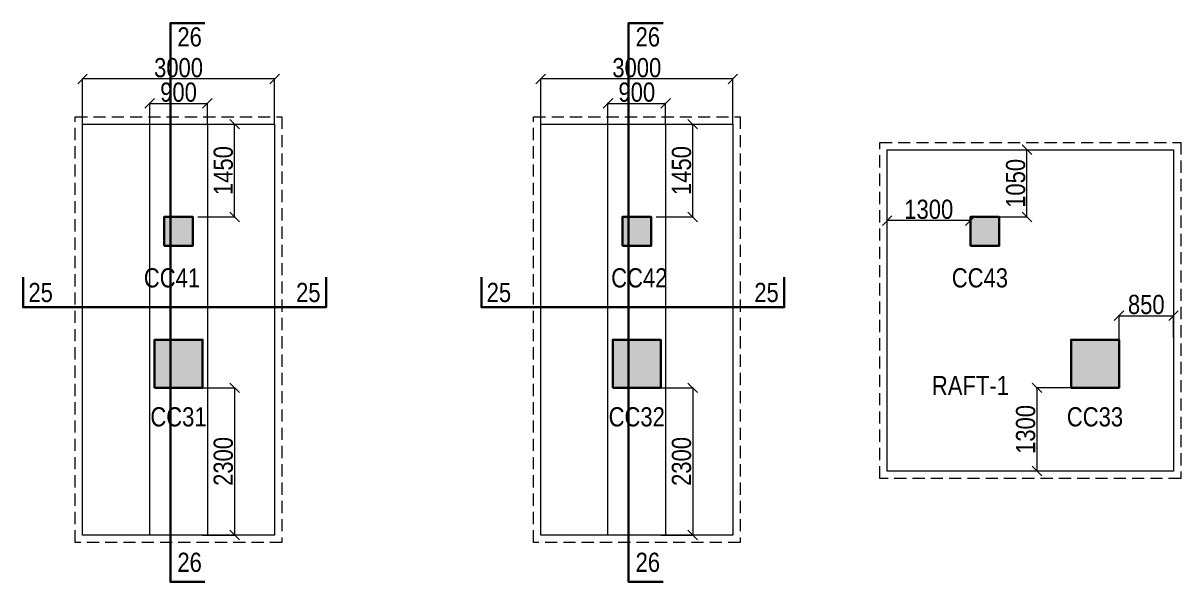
# Model space of a CAD drawing. Header units: millimetres. Extents: x 1112055 to 3390982, y -148532 to 766891.
# Drawn here: x 2891955 to 2910036, y 338736 to 347466 of the extents above; entities that cross this region are included whole.
import ezdxf

# ---------------------------------------------------------------- set-up
doc = ezdxf.new("R2010")
doc.units = ezdxf.units.MM
doc.header["$PDMODE"] = 35
doc.header["$PDSIZE"] = -25
doc.linetypes.add('Hidden', pattern=[9.525, 6.35, -3.175])
for name, color, linetype, lineweight in [('B COL. NO.', 3, 'Continuous', 20), ('B FINAL COLUMN', 1, 'Continuous', 30), ('B FOOTING', 49, 'Continuous', 20), ('B FOOTING DIM', 234, 'Continuous', 9), ('B P.C.C', 251, 'Continuous', 0)]:
    doc.layers.add(name, color=color, linetype=linetype, lineweight=lineweight)
doc.layers.add('B Pedestal', color=7, linetype='Continuous', lineweight=9, true_color=0x5c8948)
doc.layers.add('B-COL HT', color=7, linetype='Continuous', lineweight=0, true_color=0x4e4f45)
doc.styles.add('SWINC', font='swissc.ttf')
doc.dimstyles.new('BHOOMI', dxfattribs={"dimtxt": 230, "dimasz": 150, "dimexe": 10, "dimexo": 0, "dimgap": 25, "dimtad": 1, "dimdec": 0, "dimzin": 0, "dimdsep": 46, "dimtxsty": 'SWINC', "dimblk": 'OBLIQUE', "dimcen": 0.09, "dimclrd": 250, "dimclre": 250, "dimclrt": 256, "dimaunit": 1, "dimadec": 3, "dimazin": 0, "dimtfac": 1, "dimtdec": 0, "dimtofl": 0, "dimtmove": 1, "dimatfit": 3, "dimfxl": 100, "dimtolj": 1, "dimtzin": 0, "dimlwd": 9, "dimlwe": 5, "dimarcsym": 0})

# ---------------------------------------------------------------- blocks, each defined once
blk = doc.blocks.new('_Oblique')
at = {"color": 0, "linetype": 'ByBlock', "lineweight": -2}
blk.add_line((-0.5, -0.5), (0.5, 0.5), dxfattribs=at)
blk = doc.blocks.new('*D5090')
at = {"layer": 'B FOOTING DIM', "color": 250, "lineweight": 5, "ltscale": 0.5, "transparency": 16777216}
for p, q in [((2893932, 345887), (2893932, 346221)), ((2893932, 346211), (2894832, 346211)), ((2894832, 345887), (2894832, 346221))]:
    blk.add_line(p, q, dxfattribs=at)
at = {"layer": 'Defpoints', "color": 0, "transparency": 16777216}
for p in [(2894832, 346211), (2893932, 345887), (2894832, 345887)]:
    blk.add_point(p, dxfattribs=at)
at = {"layer": 'B FOOTING DIM', "color": 250, "lineweight": 5, "transparency": 16777216, "xscale": 150, "yscale": 150, "zscale": 150, "rotation": 180}
blk.add_blockref('_Oblique', (2893932, 346211), dxfattribs=at)
at = {"layer": 'B FOOTING DIM', "color": 250, "lineweight": 5, "transparency": 16777216, "xscale": 150, "yscale": 150, "zscale": 150}
blk.add_blockref('_Oblique', (2894832, 346211), dxfattribs=at)
at = {"layer": 'B FOOTING DIM', "transparency": 16777216, "insert": (2894382, 346386), "char_height": 300, "attachment_point": 5, "style": 'SWINC'}
blk.add_mtext('\\A1;900', dxfattribs=at)
blk = doc.blocks.new('*D5091')
at = {"layer": 'B FOOTING DIM', "color": 250, "lineweight": 5, "ltscale": 0.5, "transparency": 16777216}
for p, q in [((2892882, 345887), (2892882, 346603)), ((2895882, 346593), (2892882, 346593)), ((2895882, 345887), (2895882, 346603))]:
    blk.add_line(p, q, dxfattribs=at)
at = {"layer": 'Defpoints', "color": 0, "transparency": 16777216}
for p in [(2892882, 346593), (2892882, 345887), (2895882, 345887)]:
    blk.add_point(p, dxfattribs=at)
at = {"layer": 'B FOOTING DIM', "color": 250, "lineweight": 5, "transparency": 16777216, "xscale": 150, "yscale": 150, "zscale": 150, "rotation": 180}
blk.add_blockref('_Oblique', (2892882, 346593), dxfattribs=at)
at = {"layer": 'B FOOTING DIM', "color": 250, "lineweight": 5, "transparency": 16777216, "xscale": 150, "yscale": 150, "zscale": 150}
blk.add_blockref('_Oblique', (2895882, 346593), dxfattribs=at)
at = {"layer": 'B FOOTING DIM', "transparency": 16777216, "insert": (2894382, 346768), "char_height": 300, "attachment_point": 5, "style": 'SWINC'}
blk.add_mtext('\\A1;3000', dxfattribs=at)
blk = doc.blocks.new('*D5092')
at = {"layer": 'B FOOTING DIM', "color": 250, "lineweight": 5, "ltscale": 0.5, "transparency": 16777216}
for p, q in [((2894682, 345887), (2895267, 345887)), ((2895257, 344437), (2895257, 345887)), ((2894682, 344437), (2895267, 344437))]:
    blk.add_line(p, q, dxfattribs=at)
at = {"layer": 'Defpoints', "color": 0, "transparency": 16777216}
for p in [(2894682, 345887), (2895257, 345887), (2894682, 344437)]:
    blk.add_point(p, dxfattribs=at)
at = {"layer": 'B FOOTING DIM', "color": 250, "lineweight": 5, "transparency": 16777216, "xscale": 150, "yscale": 150, "zscale": 150}
for p, rotation in [((2895257, 345887), 90), ((2895257, 344437), 270)]:
    blk.add_blockref('_Oblique', p, dxfattribs=dict(at, rotation=rotation))
at = {"layer": 'B FOOTING DIM', "transparency": 16777216, "insert": (2895082, 345162), "char_height": 300, "attachment_point": 5, "rotation": 90, "style": 'SWINC'}
blk.add_mtext('\\A1;1450', dxfattribs=at)
blk = doc.blocks.new('*D5093')
at = {"layer": 'B FOOTING DIM', "color": 250, "lineweight": 5, "ltscale": 0.5, "transparency": 16777216}
for p, q in [((2894757, 341767), (2895267, 341767)), ((2895257, 341767), (2895257, 339467)), ((2894757, 339467), (2895267, 339467))]:
    blk.add_line(p, q, dxfattribs=at)
at = {"layer": 'Defpoints', "color": 0, "transparency": 16777216}
for p in [(2894757, 341767), (2894757, 339467), (2895257, 339467)]:
    blk.add_point(p, dxfattribs=at)
at = {"layer": 'B FOOTING DIM', "color": 250, "lineweight": 5, "transparency": 16777216, "xscale": 150, "yscale": 150, "zscale": 150}
for p, rotation in [((2895257, 341767), 90), ((2895257, 339467), 270)]:
    blk.add_blockref('_Oblique', p, dxfattribs=dict(at, rotation=rotation))
at = {"layer": 'B FOOTING DIM', "transparency": 16777216, "insert": (2895082, 340617), "char_height": 300, "attachment_point": 5, "rotation": 90, "style": 'SWINC'}
blk.add_mtext('\\A1;2300', dxfattribs=at)
blk = doc.blocks.new('*D5094')
at = {"layer": 'B FOOTING DIM', "color": 250, "lineweight": 5, "ltscale": 0.5, "transparency": 16777216}
for p, q in [((2901089, 345887), (2901089, 346221)), ((2901089, 346211), (2901989, 346211)), ((2901989, 345887), (2901989, 346221))]:
    blk.add_line(p, q, dxfattribs=at)
at = {"layer": 'Defpoints', "color": 0, "transparency": 16777216}
for p in [(2901989, 346211), (2901089, 345887), (2901989, 345887)]:
    blk.add_point(p, dxfattribs=at)
at = {"layer": 'B FOOTING DIM', "color": 250, "lineweight": 5, "transparency": 16777216, "xscale": 150, "yscale": 150, "zscale": 150, "rotation": 180}
blk.add_blockref('_Oblique', (2901089, 346211), dxfattribs=at)
at = {"layer": 'B FOOTING DIM', "color": 250, "lineweight": 5, "transparency": 16777216, "xscale": 150, "yscale": 150, "zscale": 150}
blk.add_blockref('_Oblique', (2901989, 346211), dxfattribs=at)
at = {"layer": 'B FOOTING DIM', "transparency": 16777216, "insert": (2901539, 346386), "char_height": 300, "attachment_point": 5, "style": 'SWINC'}
blk.add_mtext('\\A1;900', dxfattribs=at)
blk = doc.blocks.new('*D5095')
at = {"layer": 'B FOOTING DIM', "color": 250, "lineweight": 5, "ltscale": 0.5, "transparency": 16777216}
for p, q in [((2900039, 345887), (2900039, 346603)), ((2903039, 346593), (2900039, 346593)), ((2903039, 345887), (2903039, 346603))]:
    blk.add_line(p, q, dxfattribs=at)
at = {"layer": 'Defpoints', "color": 0, "transparency": 16777216}
for p in [(2900039, 346593), (2900039, 345887), (2903039, 345887)]:
    blk.add_point(p, dxfattribs=at)
at = {"layer": 'B FOOTING DIM', "color": 250, "lineweight": 5, "transparency": 16777216, "xscale": 150, "yscale": 150, "zscale": 150, "rotation": 180}
blk.add_blockref('_Oblique', (2900039, 346593), dxfattribs=at)
at = {"layer": 'B FOOTING DIM', "color": 250, "lineweight": 5, "transparency": 16777216, "xscale": 150, "yscale": 150, "zscale": 150}
blk.add_blockref('_Oblique', (2903039, 346593), dxfattribs=at)
at = {"layer": 'B FOOTING DIM', "transparency": 16777216, "insert": (2901539, 346768), "char_height": 300, "attachment_point": 5, "style": 'SWINC'}
blk.add_mtext('\\A1;3000', dxfattribs=at)
blk = doc.blocks.new('*D5096')
at = {"layer": 'B FOOTING DIM', "color": 250, "lineweight": 5, "ltscale": 0.5, "transparency": 16777216}
for p, q in [((2901839, 345887), (2902423, 345887)), ((2902413, 344437), (2902413, 345887)), ((2901839, 344437), (2902423, 344437))]:
    blk.add_line(p, q, dxfattribs=at)
at = {"layer": 'Defpoints', "color": 0, "transparency": 16777216}
for p in [(2901839, 345887), (2902413, 345887), (2901839, 344437)]:
    blk.add_point(p, dxfattribs=at)
at = {"layer": 'B FOOTING DIM', "color": 250, "lineweight": 5, "transparency": 16777216, "xscale": 150, "yscale": 150, "zscale": 150}
for p, rotation in [((2902413, 345887), 90), ((2902413, 344437), 270)]:
    blk.add_blockref('_Oblique', p, dxfattribs=dict(at, rotation=rotation))
at = {"layer": 'B FOOTING DIM', "transparency": 16777216, "insert": (2902238, 345162), "char_height": 300, "attachment_point": 5, "rotation": 90, "style": 'SWINC'}
blk.add_mtext('\\A1;1450', dxfattribs=at)
blk = doc.blocks.new('*D5097')
at = {"layer": 'B FOOTING DIM', "color": 250, "lineweight": 5, "ltscale": 0.5, "transparency": 16777216}
for p, q in [((2901914, 341767), (2902423, 341767)), ((2902413, 341767), (2902413, 339467)), ((2901914, 339467), (2902423, 339467))]:
    blk.add_line(p, q, dxfattribs=at)
at = {"layer": 'Defpoints', "color": 0, "transparency": 16777216}
for p in [(2901914, 341767), (2901914, 339467), (2902413, 339467)]:
    blk.add_point(p, dxfattribs=at)
at = {"layer": 'B FOOTING DIM', "color": 250, "lineweight": 5, "transparency": 16777216, "xscale": 150, "yscale": 150, "zscale": 150}
for p, rotation in [((2902413, 341767), 90), ((2902413, 339467), 270)]:
    blk.add_blockref('_Oblique', p, dxfattribs=dict(at, rotation=rotation))
at = {"layer": 'B FOOTING DIM', "transparency": 16777216, "insert": (2902238, 340617), "char_height": 300, "attachment_point": 5, "rotation": 90, "style": 'SWINC'}
blk.add_mtext('\\A1;2300', dxfattribs=at)
blk = doc.blocks.new('*D5116')
at = {"layer": 'B FOOTING DIM', "color": 250, "lineweight": 5, "ltscale": 0.5, "transparency": 16777216}
for p, q in [((2905449, 344256), (2905449, 344390)), ((2906749, 344380), (2905449, 344380)), ((2906749, 344212), (2906749, 344390))]:
    blk.add_line(p, q, dxfattribs=at)
at = {"layer": 'Defpoints', "color": 0, "transparency": 16777216}
for p in [(2905449, 344380), (2905449, 344256), (2906749, 344212)]:
    blk.add_point(p, dxfattribs=at)
at = {"layer": 'B FOOTING DIM', "color": 250, "lineweight": 5, "transparency": 16777216, "xscale": 150, "yscale": 150, "zscale": 150, "rotation": 180}
blk.add_blockref('_Oblique', (2905449, 344380), dxfattribs=at)
at = {"layer": 'B FOOTING DIM', "color": 250, "lineweight": 5, "transparency": 16777216, "xscale": 150, "yscale": 150, "zscale": 150}
blk.add_blockref('_Oblique', (2906749, 344380), dxfattribs=at)
at = {"layer": 'B FOOTING DIM', "transparency": 16777216, "insert": (2906099, 344555), "char_height": 300, "attachment_point": 5, "style": 'SWINC'}
blk.add_mtext('\\A1;1300', dxfattribs=at)
blk = doc.blocks.new('*D5117')
at = {"layer": 'B FOOTING DIM', "color": 250, "lineweight": 5, "ltscale": 0.5, "transparency": 16777216}
for p, q in [((2909071, 342517), (2909071, 342903)), ((2909071, 342893), (2909921, 342893)), ((2909921, 342554), (2909921, 342903))]:
    blk.add_line(p, q, dxfattribs=at)
at = {"layer": 'Defpoints', "color": 0, "transparency": 16777216}
for p in [(2909921, 342893), (2909071, 342517), (2909921, 342554)]:
    blk.add_point(p, dxfattribs=at)
at = {"layer": 'B FOOTING DIM', "color": 250, "lineweight": 5, "transparency": 16777216, "xscale": 150, "yscale": 150, "zscale": 150, "rotation": 180}
blk.add_blockref('_Oblique', (2909071, 342893), dxfattribs=at)
at = {"layer": 'B FOOTING DIM', "color": 250, "lineweight": 5, "transparency": 16777216, "xscale": 150, "yscale": 150, "zscale": 150}
blk.add_blockref('_Oblique', (2909921, 342893), dxfattribs=at)
at = {"layer": 'B FOOTING DIM', "transparency": 16777216, "insert": (2909496, 343068), "char_height": 300, "attachment_point": 5, "style": 'SWINC'}
blk.add_mtext('\\A1;850', dxfattribs=at)
blk = doc.blocks.new('*D5118')
at = {"layer": 'B FOOTING DIM', "color": 250, "lineweight": 5, "ltscale": 0.5, "transparency": 16777216}
for p, q in [((2907194, 345488), (2907642, 345488)), ((2907632, 344437), (2907632, 345488)), ((2907199, 344437), (2907642, 344437))]:
    blk.add_line(p, q, dxfattribs=at)
at = {"layer": 'Defpoints', "color": 0, "transparency": 16777216}
for p in [(2907194, 345488), (2907632, 345488), (2907199, 344437)]:
    blk.add_point(p, dxfattribs=at)
at = {"layer": 'B FOOTING DIM', "color": 250, "lineweight": 5, "transparency": 16777216, "xscale": 150, "yscale": 150, "zscale": 150}
for p, rotation in [((2907632, 345488), 90), ((2907632, 344437), 270)]:
    blk.add_blockref('_Oblique', p, dxfattribs=dict(at, rotation=rotation))
at = {"layer": 'B FOOTING DIM', "transparency": 16777216, "insert": (2907457, 344962), "char_height": 300, "attachment_point": 5, "rotation": 90, "style": 'SWINC'}
blk.add_mtext('\\A1;1050', dxfattribs=at)
blk = doc.blocks.new('*D5119')
at = {"layer": 'B FOOTING DIM', "color": 250, "lineweight": 5, "ltscale": 0.5, "transparency": 16777216}
for p, q in [((2908321, 341767), (2907778, 341767)), ((2907788, 341767), (2907788, 340467)), ((2908328, 340467), (2907778, 340467))]:
    blk.add_line(p, q, dxfattribs=at)
at = {"layer": 'Defpoints', "color": 0, "transparency": 16777216}
for p in [(2908321, 341767), (2907788, 340467), (2908328, 340467)]:
    blk.add_point(p, dxfattribs=at)
at = {"layer": 'B FOOTING DIM', "color": 250, "lineweight": 5, "transparency": 16777216, "xscale": 150, "yscale": 150, "zscale": 150}
for p, rotation in [((2907788, 341767), 90), ((2907788, 340467), 270)]:
    blk.add_blockref('_Oblique', p, dxfattribs=dict(at, rotation=rotation))
at = {"layer": 'B FOOTING DIM', "transparency": 16777216, "insert": (2907613, 341117), "char_height": 300, "attachment_point": 5, "rotation": 90, "style": 'SWINC'}
blk.add_mtext('\\A1;1300', dxfattribs=at)

msp = doc.modelspace()

# ---------------------------------------------------------------- hatches: boundary and pattern name
at = {"layer": 'B-COL HT', "lineweight": 0}
h = msp.add_hatch(color=250, dxfattribs=at)
h.dxf.hatch_style = 1
h.paths.add_polyline_path([(2894157.5, 343987.4), (2894607.5, 343987.4), (2894607.5, 344437.4), (2894157.5, 344437.4)])
h = msp.add_hatch(color=250, dxfattribs=at)
h.dxf.hatch_style = 1
h.paths.add_polyline_path([(2894157.5, 343987.4), (2894607.5, 343987.4), (2894607.5, 344437.4), (2894157.5, 344437.4)])
h = msp.add_hatch(color=250, dxfattribs=at)
h.dxf.hatch_style = 1
h.paths.add_polyline_path([(2901314.2, 343987.4), (2901764.2, 343987.4), (2901764.2, 344437.4), (2901314.2, 344437.4)])
h = msp.add_hatch(color=250, dxfattribs=at)
h.dxf.hatch_style = 1
h.paths.add_polyline_path([(2901314.2, 343987.4), (2901764.2, 343987.4), (2901764.2, 344437.4), (2901314.2, 344437.4)])
h = msp.add_hatch(color=250, dxfattribs=at)
h.dxf.hatch_style = 1
h.paths.add_polyline_path([(2906749.2, 343987.4), (2907199.2, 343987.4), (2907199.2, 344437.4), (2906749.2, 344437.4)])
h = msp.add_hatch(color=250, dxfattribs=at)
h.dxf.hatch_style = 1
h.paths.add_polyline_path([(2906749.2, 343987.4), (2907199.2, 343987.4), (2907199.2, 344437.4), (2906749.2, 344437.4)])
h = msp.add_hatch(color=250, dxfattribs=at)
h.dxf.hatch_style = 1
h.paths.add_polyline_path([(2894007.5, 341767.4), (2894757.5, 341767.4), (2894757.5, 342517.4), (2894007.5, 342517.4)])
h = msp.add_hatch(color=250, dxfattribs=at)
h.dxf.hatch_style = 1
h.paths.add_polyline_path([(2901164.2, 341767.4), (2901914.2, 341767.4), (2901914.2, 342517.4), (2901164.2, 342517.4)])
h = msp.add_hatch(color=250, dxfattribs=at)
h.dxf.hatch_style = 1
h.paths.add_polyline_path([(2908320.8, 341767.4), (2909070.8, 341767.4), (2909070.8, 342517.4), (2908320.8, 342517.4)])

# ---------------------------------------------------------------- linework, layer by layer
at = {"color": 6, "lineweight": 30}
for points in [[(2894795.2, 347465.5), (2894255.2, 347465.5), (2894255.2, 338735.5), (2894795.2, 338735.5)], [(2901951.9, 347465.5), (2901411.9, 347465.5), (2901411.9, 338735.5), (2901951.9, 338735.5)], [(2891955.2, 343495.5), (2891955.2, 343025.5), (2896685.2, 343025.5), (2896685.2, 343495.5)], [(2899111.9, 343495.5), (2899111.9, 343025.5), (2903841.9, 343025.5), (2903841.9, 343495.5)]]:
    msp.add_lwpolyline(points, dxfattribs=at)
at = {"layer": 'B FINAL COLUMN', "color": 4}
for points in [[(2894157.5, 343987.4), (2894607.5, 343987.4), (2894607.5, 344437.4), (2894157.5, 344437.4)], [(2901314.2, 343987.4), (2901764.2, 343987.4), (2901764.2, 344437.4), (2901314.2, 344437.4)], [(2906749.2, 343987.4), (2907199.2, 343987.4), (2907199.2, 344437.4), (2906749.2, 344437.4)]]:
    msp.add_lwpolyline(points, close=True, dxfattribs=at)
at = {"layer": 'B FINAL COLUMN', "color": 1}
for points in [[(2894157.5, 343987.4), (2894607.5, 343987.4), (2894607.5, 344437.4), (2894157.5, 344437.4)], [(2901314.2, 343987.4), (2901764.2, 343987.4), (2901764.2, 344437.4), (2901314.2, 344437.4)], [(2906749.2, 343987.4), (2907199.2, 343987.4), (2907199.2, 344437.4), (2906749.2, 344437.4)], [(2894007.5, 341767.4), (2894757.5, 341767.4), (2894757.5, 342517.4), (2894007.5, 342517.4)], [(2901164.2, 341767.4), (2901914.2, 341767.4), (2901914.2, 342517.4), (2901164.2, 342517.4)], [(2908320.8, 341767.4), (2909070.8, 341767.4), (2909070.8, 342517.4), (2908320.8, 342517.4)]]:
    msp.add_lwpolyline(points, close=True, dxfattribs=at)
at = {"layer": 'B FOOTING'}
for points in [[(2892882.5, 345887.4), (2895882.5, 345887.4), (2895882.5, 339467.4), (2892882.5, 339467.4)], [(2900039.2, 345887.4), (2903039.2, 345887.4), (2903039.2, 339467.4), (2900039.2, 339467.4)], [(2905449.4, 345487.5), (2909921, 345487.5), (2909921, 340467.2), (2905449.4, 340467.2)]]:
    msp.add_lwpolyline(points, close=True, dxfattribs=at)
at = {"layer": 'B P.C.C', "color": 250, "linetype": 'Hidden', "lineweight": 0, "ltscale": 30}
for points in [[(2892767.5, 346002.4), (2895997.5, 346002.4), (2895997.5, 339352.4), (2892767.5, 339352.4)], [(2899924.2, 346002.4), (2903154.2, 346002.4), (2903154.2, 339352.4), (2899924.2, 339352.4)], [(2905334.4, 345602.5), (2910036, 345602.5), (2910036, 340352.2), (2905334.4, 340352.2)]]:
    msp.add_lwpolyline(points, close=True, dxfattribs=at)
at = {"layer": 'B Pedestal', "color": 87, "lineweight": 9}
for points in [[(2893932.5, 345887.4), (2894832.5, 345887.4), (2894832.5, 339467.4), (2893932.5, 339467.4)], [(2901089.2, 345887.4), (2901989.2, 345887.4), (2901989.2, 339467.4), (2901089.2, 339467.4)]]:
    msp.add_lwpolyline(points, close=True, dxfattribs=at)

# ---------------------------------------------------------------- texts
at = {"color": 6, "lineweight": 30, "style": 'SWINC'}
for s, p in [('26', (2894363.7, 347101)), ('26', (2901520.3, 347101)), ('25', (2892037.6, 343107.7)), ('25', (2896217.6, 343107.7)), ('25', (2899194.3, 343107.7)), ('25', (2903374.3, 343107.7)), ('RAFT-1', (2906148.5, 341652.8)), ('26', (2894363.7, 338891)), ('26', (2901520.3, 338891))]:
    msp.add_text(s, height=300, dxfattribs=at).set_placement(p)
at = {"layer": 'B COL. NO.', "style": 'SWINC'}
for s, p in [('CC41', (2893840.1, 343335.9)), ('CC42', (2901139.1, 343335.9)), ('CC43', (2906458.8, 343335.9)), ('CC31', (2893942.3, 341164.1)), ('CC32', (2901099, 341164.1)), ('CC33', (2908255.7, 341164.1))]:
    msp.add_text(s, height=300, dxfattribs=at).set_placement(p)

# ---------------------------------------------------------------- dimensions: what is measured, and where the dimension line sits
at = {"layer": 'B FOOTING DIM', "color": 250, "ltscale": 0.5}
for base, p1, p2, picture, middle in [((2892882.5, 346593.4), (2895882.5, 345887.4), (2892882.5, 345887.4), '*D5091', (2894382.5, 346768.4)), ((2900039.2, 346593.4), (2903039.2, 345887.4), (2900039.2, 345887.4), '*D5095', (2901539.2, 346768.4)), ((2894832.5, 346211.1), (2893932.5, 345887.4), (2894832.5, 345887.4), '*D5090', (2894382.5, 346386.1)), ((2901989.2, 346211.1), (2901089.2, 345887.4), (2901989.2, 345887.4), '*D5094', (2901539.2, 346386.1)), ((2905449.4, 344380.2), (2906749.2, 344212.4), (2905449.4, 344256.3), '*D5116', (2906099.3, 344555.2)), ((2909921, 342893.4), (2909070.8, 342517.4), (2909921, 342554.2), '*D5117', (2909495.9, 343068.4))]:
    dim = msp.add_linear_dim(base=base, p1=p1, p2=p2, dimstyle='BHOOMI', override={"dimtxt": 300, "dimlwd": 5}, dxfattribs=at)
    dim.commit()
    dim.dimension.update_dxf_attribs({"geometry": picture, "text_midpoint": middle})
for base, p1, p2, picture, middle in [((2895256.7, 345887.4), (2894682.5, 344437.4), (2894682.5, 345887.4), '*D5092', (2895081.7, 345162.4)), ((2902413.4, 345887.4), (2901839.2, 344437.4), (2901839.2, 345887.4), '*D5096', (2902238.4, 345162.4)), ((2907632.3, 345487.5), (2907199.2, 344437.4), (2907193.7, 345487.5), '*D5118', (2907457.3, 344962.5)), ((2895256.7, 339467.4), (2894757.5, 341767.4), (2894757.5, 339467.4), '*D5093', (2895081.7, 340617.4)), ((2902413.4, 339467.4), (2901914.2, 341767.4), (2901914.2, 339467.4), '*D5097', (2902238.4, 340617.4)), ((2907787.9, 340467.2), (2908320.8, 341767.4), (2908328, 340467.2), '*D5119', (2907612.9, 341117.3))]:
    dim = msp.add_linear_dim(base=base, p1=p1, p2=p2, angle=90, dimstyle='BHOOMI', override={"dimtxt": 300, "dimlwd": 5}, dxfattribs=at)
    dim.commit()
    dim.dimension.update_dxf_attribs({"geometry": picture, "text_midpoint": middle})

doc.saveas('drawing.dxf')
